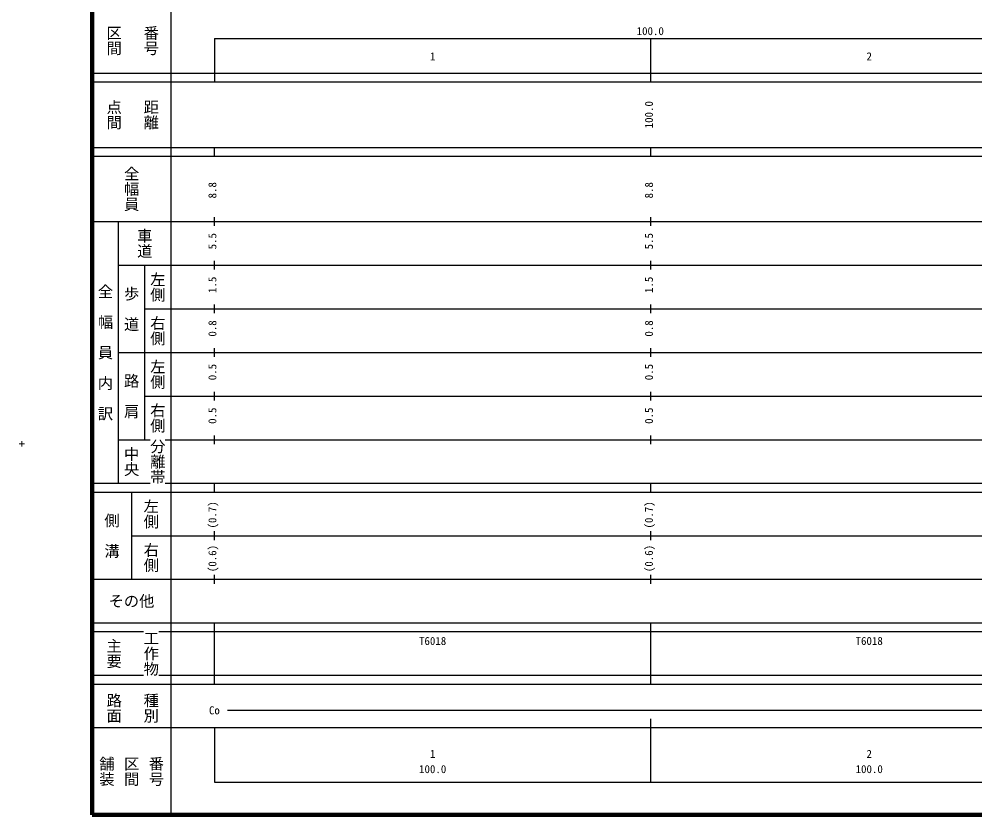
# Model space of a CAD drawing. Units: millimetres on the paper, enlarged 1000 times. Extents: x -625 to 656109, y -85041 to 274959.
# Drawn here: x -625 to 218315, y -85041 to 97368 of the extents above; entities that cross this region are included whole.
import ezdxf
from ezdxf.enums import TextEntityAlignment as Align

# ---------------------------------------------------------------- set-up
doc = ezdxf.new("R2010")
doc.units = ezdxf.units.MM
doc.header["$LTSCALE"] = 1000
for name, color, linetype, lineweight in [('M-TTL', 2, 'Continuous', 140), ('M-TTL-BAND', 7, 'Continuous', 25), ('S-BGD', 7, 'Continuous', 13)]:
    doc.layers.add(name, color=color, linetype=linetype, lineweight=lineweight)
doc.styles.add('@ＭＳ ゴシック', font='')
doc.styles.add('ＭＳ ゴシック', font='')
doc.styles.get('@ＭＳ ゴシック').set_extended_font_data('@MS Gothic')
doc.styles.get('ＭＳ ゴシック').set_extended_font_data('MS Gothic')

# ---------------------------------------------------------------- blocks, each defined once
blk = doc.blocks.new('plus')
at = {"color": 0, "linetype": 'Continuous', "lineweight": -2}
for p, q in [((-1.25, 0), (1.25, 0)), ((0, -1.25), (0, 1.25))]:
    blk.add_line(p, q, dxfattribs=at)

msp = doc.modelspace()

# ---------------------------------------------------------------- linework, layer by layer
at = {"layer": 'M-TTL'}
for p, q in [((16109, 274959), (16109, -85041)), ((16109, -85041), (656109, -85041))]:
    msp.add_line(p, q, dxfattribs=at)
at = {"layer": 'M-TTL-BAND'}
for p, q in [((34109, 264959), (34109, -85041)), ((44109, 92959), (555109, 92959)), ((44109, 92959), (44109, 82959)), ((144109, 82959), (144109, 92959)), ((16109, 84959), (555109, 84959)), ((16109, 82959), (555109, 82959)), ((16109, 67959), (555109, 67959)), ((44109, 65959), (44109, 67959)), ((144109, 65959), (144109, 67959)), ((16109, 65959), (555109, 65959)), ((16109, 50959), (555109, 50959)), ((22109, -9041), (22109, 50959)), ((44109, 49959), (44109, 51959)), ((144109, 49959), (144109, 51959)), ((44109, 39959), (44109, 41959)), ((144109, 39959), (144109, 41959)), ((22109, 40959), (555109, 40959)), ((28109, 40959), (28109, 959)), ((28109, 30959), (555109, 30959)), ((44109, 29959), (44109, 31959)), ((144109, 29959), (144109, 31959)), ((44109, 19959), (44109, 21959)), ((144109, 19959), (144109, 21959)), ((22109, 20959), (555109, 20959)), ((28109, 10959), (555109, 10959)), ((44109, 9959), (44109, 11959)), ((144109, 9959), (144109, 11959)), ((22109, 959), (29359, 959)), ((32859, 959), (555109, 959)), ((44109, -41), (44109, 1959)), ((144109, -41), (144109, 1959)), ((16109, -9041), (29359, -9041)), ((32859, -9041), (555109, -9041)), ((44109, -11041), (44109, -9041)), ((144109, -11041), (144109, -9041)), ((16109, -11041), (555109, -11041)), ((25109, -11041), (25109, -31041)), ((25109, -21041), (555109, -21041)), ((44109, -22041), (44109, -20041)), ((144109, -22041), (144109, -20041)), ((44109, -32041), (44109, -30041)), ((144109, -32041), (144109, -30041)), ((16109, -31041), (555109, -31041)), ((16109, -41041), (555109, -41041)), ((44109, -43041), (44109, -41041)), ((144109, -43041), (144109, -41041)), ((16109, -43041), (27859, -43041)), ((31359, -43041), (555109, -43041)), ((44109, -53041), (44109, -43041)), ((144109, -53041), (144109, -43041)), ((144109, -53041), (144109, -43041)), ((16109, -53041), (27859, -53041)), ((31359, -53041), (555109, -53041)), ((44109, -55041), (44109, -53041)), ((144109, -55041), (144109, -53041)), ((16109, -55041), (555109, -55041)), ((47109, -61041), (376609, -61041)), ((144109, -77541), (144109, -63041)), ((16109, -65041), (555109, -65041)), ((44109, -65041), (44109, -77541)), ((44109, -77541), (555109, -77541))]:
    msp.add_line(p, q, dxfattribs=at)

# ---------------------------------------------------------------- block references
at = {"layer": 'S-BGD', "xscale": 500, "yscale": 500}
msp.add_blockref('plus', (0, 0), dxfattribs=at)
msp.add_blockref('plus', (0, 0), dxfattribs=at)

# ---------------------------------------------------------------- texts
at = {"layer": 'M-TTL-BAND', "style": '@ＭＳ ゴシック'}
for s, p in [('区間', (21109, 92459)), ('番号', (29609, 92459)), ('点間', (21109, 75459)), ('距離', (29609, 75459)), ('全幅員', (25109, 58459)), ('車道', (28109, 45959)), ('左側', (31109, 35959)), ('全\u3000幅\u3000員\u3000内\u3000訳', (19109, 20959)), ('歩\u3000道', (25109, 30959)), ('右側', (31109, 25959)), ('左側', (31109, 15959)), ('路\u3000肩', (25109, 10959)), ('右側', (31109, 5959)), ('分離帯', (31109, -4041)), ('中央', (25109, -4041)), ('左側', (29609, -16041)), ('側\u3000溝', (20609, -21041)), ('右側', (29609, -26041)), ('工作物', (29609, -48041)), ('主要', (21109, -48041)), ('路面', (21109, -60541)), ('種別', (29609, -60541)), ('舗装', (19442, -75041)), ('区間', (25109, -75041)), ('番号', (30776, -75041))]:
    msp.add_text(s, height=2566, rotation=270, dxfattribs=at).set_placement(p, align=Align.MIDDLE_CENTER)
at = {"layer": 'M-TTL-BAND', "style": 'ＭＳ ゴシック'}
for s, p in [('100.0', (143953, 93153)), ('1', (94109, 87364)), ('2', (194109, 87364)), ('Co', (44109, -62541)), ('1', (94109, -72518)), ('2', (194109, -72518)), ('100.0', (94109, -76008)), ('100.0', (194109, -76008))]:
    msp.add_text(s, height=1833, dxfattribs=at).set_placement(p, align=Align.BOTTOM_CENTER)
for s, p in [('100.0', (145109, 75459)), ('8.8', (45109, 58133)), ('8.8', (145109, 58133)), ('5.5', (45109, 46459)), ('5.5', (145109, 46459)), ('1.5', (45109, 36459)), ('1.5', (145109, 36459)), ('0.8', (45109, 26459)), ('0.8', (145109, 26459)), ('0.5', (45109, 16459)), ('0.5', (145109, 16459)), ('0.5', (45109, 6459)), ('0.5', (145109, 6459)), ('(0.7)', (45109, -16277)), ('(0.7)', (145109, -16277)), ('(0.6)', (45109, -26277)), ('(0.6)', (145109, -26277))]:
    msp.add_text(s, height=1833, rotation=90, dxfattribs=at).set_placement(p, align=Align.BOTTOM_CENTER)
msp.add_text('その他', height=2566, dxfattribs=at).set_placement((25109, -36041), align=Align.MIDDLE_CENTER)
for p in [(90984, -46636), (190984, -46636)]:
    msp.add_text('T6018', height=1833, dxfattribs=at).set_placement(p, align=Align.BOTTOM_LEFT)

doc.saveas('drawing.dxf')
